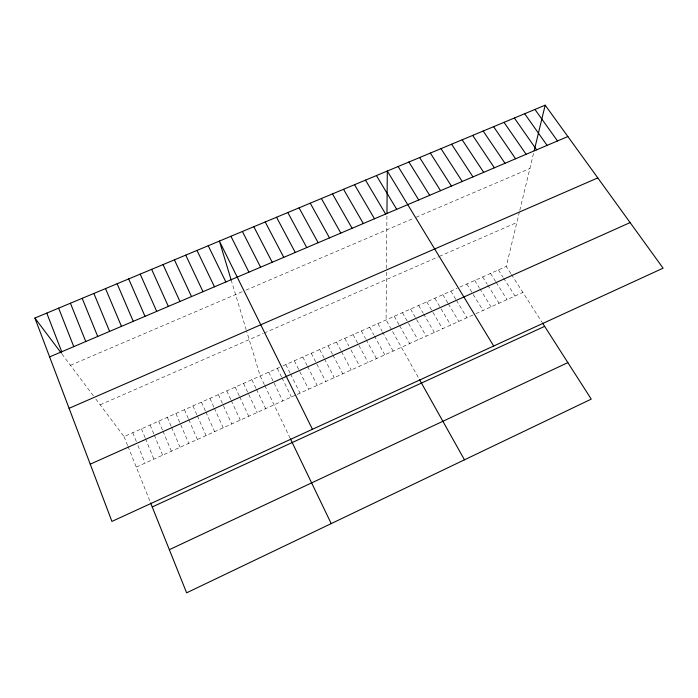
<?xml version="1.0" encoding="UTF-8"?>
<svg xmlns="http://www.w3.org/2000/svg" width="698" height="698" viewBox="0 0 698 698"><rect width="100%" height="100%" fill="white"/><g stroke="black" fill="none" stroke-linecap="round" stroke-linejoin="round"><path stroke-width="0.52" stroke-dasharray="3.49 2.62" d="M386.465 272.203L386.081 319.937L418.913 378.534M386.5 268.451L386.936 215.673M510.849 273.607L506.251 266.435L519.286 212.454M519.783 210.403L533.726 152.626M136.276 467.084L296.196 394.85M297.156 394.414L474.989 314.091M475.888 313.681L522.915 292.445M95.792 399.003L124.061 436.59L282.053 366.249M282.995 365.831L457.068 288.335M459.842 287.096L506.251 266.435M100.163 404.823L263.225 333.469M264.158 333.059L438.405 256.803M439.374 256.384L516.869 222.47M70.437 365.298L244.047 290.944M245.923 290.141L414.123 218.116M416.06 217.279L529.887 168.541M61.93 353.991L93.549 396.028M511.425 274.506L541.884 322.075M498.407 269.925L502.988 277.123M503.555 278.022L514.984 296.022M490.546 273.424L495.667 281.556M496.234 282.454L507.036 299.616M482.658 276.94L487.178 284.191M487.745 285.098L499.061 303.211M474.745 280.465L479.247 287.733M479.805 288.649L491.06 306.832M466.805 283.999L483.042 310.453M450.856 291.101L455.838 299.363M456.396 300.28L466.918 317.73M442.846 294.661L447.802 302.958M448.352 303.883L458.822 321.394M434.81 298.238L450.699 325.059M426.748 301.833L442.549 328.741M418.669 305.427L422.997 312.879M423.538 313.812L434.374 332.431M410.555 309.04L426.173 336.139M402.423 312.66L417.954 339.856M394.265 316.29L399.055 324.762M399.588 325.704L409.7 343.582M377.862 323.593L382.076 331.175M382.6 332.117L393.122 351.068M369.635 327.257L373.814 334.866M374.337 335.817L384.79 354.828M361.372 330.939L365.525 338.574M366.049 339.525L376.431 358.606M353.083 334.63L368.055 362.393M344.768 338.329L348.869 346.016M350.92 349.855L359.644 366.188M336.427 342.037L341.017 350.719M341.523 351.679L351.207 370.001M328.06 345.763L332.466 354.183M332.955 355.116L342.744 373.823M319.675 349.506L324.046 357.952M324.535 358.885L334.255 377.653M311.256 353.249L325.739 381.501M302.81 357.01L307.129 365.516M307.609 366.459L317.197 385.357M294.338 360.779L308.629 389.231M285.84 364.565L290.098 373.133M290.569 374.084L300.027 393.114M277.315 368.361L281.547 376.955M282.009 377.906L291.406 397.014M268.765 372.165L282.751 400.922M264.35 384.642L260.188 375.986L246.673 331.28M264.812 385.601L289.914 437.759M251.873 379.686L256.009 388.376M256.471 389.336L265.659 408.644M243.532 383.403L257.222 412.448M235.174 387.12L239.248 395.871M239.702 396.839L248.758 416.278M226.78 390.854L230.829 399.631M231.282 400.608L240.269 420.109M218.369 394.606L231.753 423.956M209.932 398.357L213.911 407.196M214.356 408.182L223.203 427.813M201.46 402.127L205.413 411M205.849 411.986L214.635 431.687M192.971 405.913L196.888 414.813M197.325 415.799L206.041 435.569M184.447 409.709L188.338 418.634M188.774 419.629L197.412 439.47M175.905 413.513L188.765 443.378M167.328 417.325L171.158 426.321M171.577 427.316L180.084 447.296M158.734 421.156L162.521 430.177M162.948 431.181L171.376 451.231M150.105 424.995L153.865 434.051M154.284 435.055L162.643 455.175M141.45 428.851L145.062 437.637M145.463 438.614L153.883 459.136M132.768 432.716L136.346 441.537M137.934 445.455L145.088 463.106M124.061 436.59L127.603 445.446M128.004 446.423L150.21 501.897M231.125 279.854L246.15 329.569"/><path stroke-width="1.05" d="M386.954 213.597L387.303 171.045L493.678 346.007M534.188 150.707L545.182 105.171L34.9 318.052L111.924 521.415L663.1 268.172L545.182 105.171M169.344 549.684L567.858 362.62M152.234 506.957L544.641 326.376M90.243 464.17L630.128 222.592M69.085 408.313L597.793 177.894M49.61 356.905L567.884 136.546M34.9 318.052L61.302 353.153M534.947 109.446L557.51 140.961M524.678 113.73L547.092 145.385M514.365 118.032L536.631 149.834M504.008 122.351L526.135 154.302M493.608 126.687L515.586 158.786M483.173 131.041L505.003 163.288M472.694 135.421L494.367 167.808M462.172 139.809L483.697 172.345M451.606 144.216L472.982 176.899M440.996 148.639L462.216 181.471M542.442 322.93L591.241 399.125L186.619 592.829L150.62 502.909M430.343 153.08L451.405 186.069M419.646 157.547L440.56 190.685M408.906 162.023L429.663 195.318M398.13 166.525L418.721 199.968M376.431 175.573L396.7 209.33M365.516 180.128L385.619 214.042M354.549 184.7L374.486 218.779M343.547 189.298L363.318 223.526M332.492 193.904L352.089 228.298M321.394 198.537L340.825 233.088M419.419 379.442L464.467 459.816M310.252 203.188L329.508 237.896M299.058 207.856L318.14 242.73M287.82 212.541L306.727 247.581M276.539 217.253L295.271 252.458M265.205 221.973L283.763 257.353M253.828 226.719L272.203 262.265M242.398 231.492L260.59 267.203M230.925 236.282L248.933 272.159M312.425 429.296L219.399 241.089L231.125 279.854M208.222 245.748L225.864 281.966M290.368 438.719L331.218 523.605M197.002 250.434L214.461 286.817M185.729 255.128L203.005 291.685M174.413 259.848L191.505 296.58M163.053 264.594L179.953 301.484M151.641 269.349L168.349 306.422M140.185 274.131L156.701 311.369M128.685 278.93L145.01 316.342M117.133 283.754L133.257 321.342M105.529 288.588L121.461 326.359M93.881 293.448L109.612 331.393M82.181 298.334L97.72 336.453M70.437 303.229L85.767 341.531M58.641 308.15L73.77 346.636M46.792 313.097L61.721 351.757"/></g></svg>
